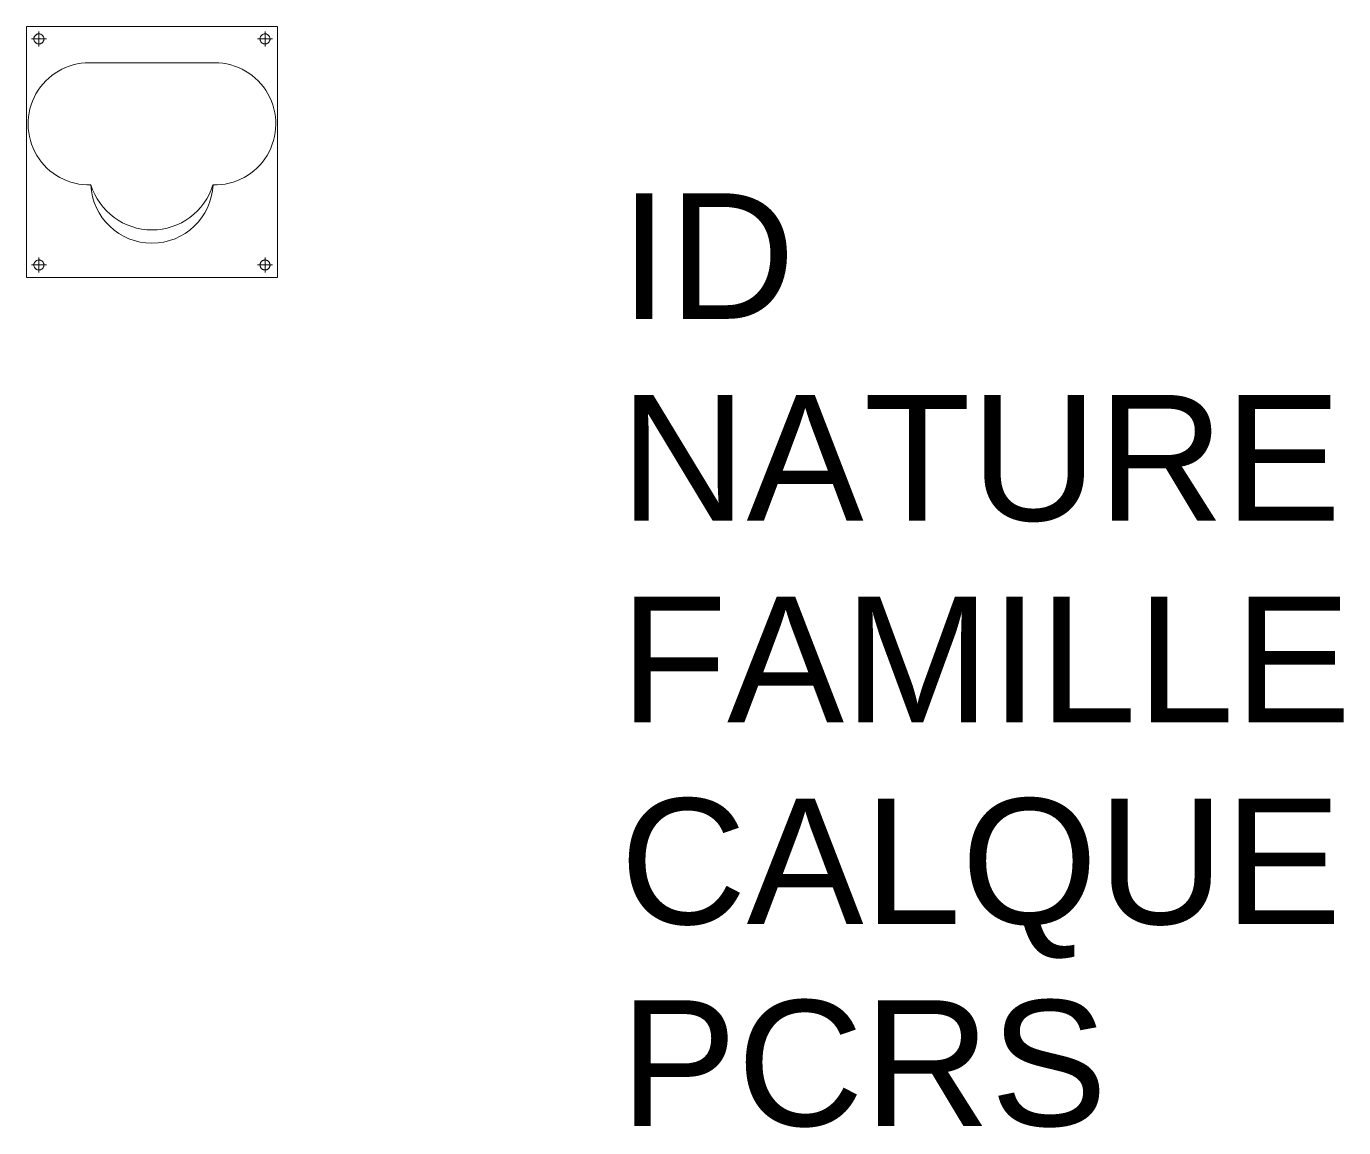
# Model space of a CAD drawing. Header units: metres. Extents: x 0 to 2.1, y -1.35 to 0.4.
import ezdxf

# ---------------------------------------------------------------- set-up
doc = ezdxf.new("R2010")
doc.units = ezdxf.units.M
doc.header["$LTSCALE"] = 2
doc.linetypes.add('Socle_Continu', pattern=[2.5, 2.5, 0])
doc.layers.add('OUVRA_SCS', color=7, linetype='Socle_Continu', lineweight=13)
doc.styles.get("Standard").update_dxf_attribs({"font": 'arial.ttf'})

msp = doc.modelspace()

# ---------------------------------------------------------------- linework, layer by layer
at = {"layer": 'OUVRA_SCS', "linetype": 'Socle_Continu'}
msp.add_lwpolyline([(0, 0), (0.4, 0), (0.4, 0.4), (0, 0.4)], close=True, dxfattribs=at)
for points in [[(0.008, 0.38), (0.032, 0.38)], [(0.02, 0.368), (0.02, 0.392)], [(0.368, 0.38), (0.392, 0.38)], [(0.38, 0.368), (0.38, 0.392)], [(0.02, 0.008), (0.02, 0.032)], [(0.38, 0.008), (0.38, 0.032)], [(0.008, 0.02), (0.032, 0.02)], [(0.368, 0.02), (0.392, 0.02)]]:
    msp.add_lwpolyline(points, dxfattribs=at)
msp.add_lwpolyline([(0.1001, 0.3421), (0.2999, 0.3421, -1.014152), (0.2972, 0.1475, -0.955842), (0.1028, 0.1475, -1.014152)], format="xyb", close=True, dxfattribs=at)
for centre in [(0.02, 0.38), (0.38, 0.38), (0.02, 0.02), (0.38, 0.02)]:
    msp.add_circle(centre, 0.008, dxfattribs=at)
msp.add_arc((0.2, 0.1775), 0.1017, 197.1532, 342.8468, dxfattribs=at)

# ---------------------------------------------------------------- texts
at = {"layer": 'OUVRA_SCS', "linetype": 'Socle_Continu', "flags": 9}
for tag, p, s in [('ID', (0.945, -0.0658), 'XP_1368'), ('NATURE', (0.945, -0.3871), 'Bollard'), ('FAMILLE', (0.945, -0.7084), 'Ouvrage maritime'), ('CALQUE', (0.945, -1.0297), 'OUVRA_SCS'), ('PCRS', (0.945, -1.351), 'HabillageSymbole')]:
    msp.add_attdef(tag, p, s, height=0.2, dxfattribs=at)

doc.saveas('drawing.dxf')
